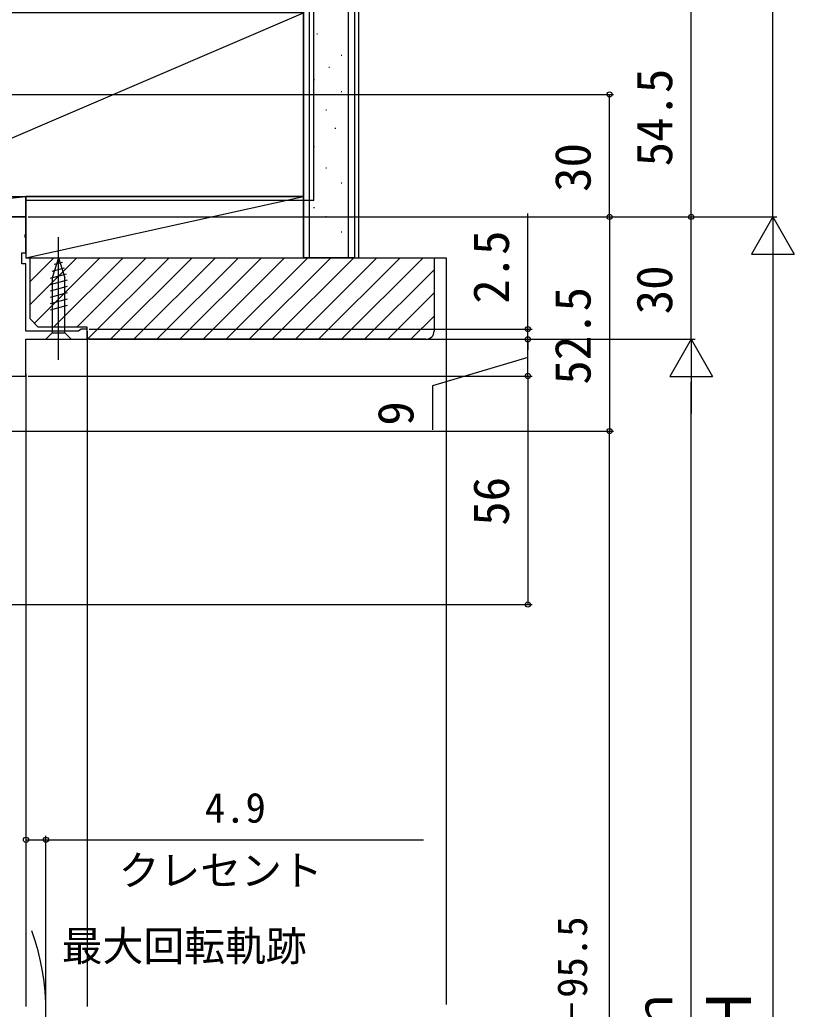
# Model space of a CAD drawing. Units: millimetres, scale not verified. Extents: x -525 to 525, y -783 to 779.
# Drawn here: x -20.5 to 169.3, y 107.9 to 350.4 of the extents above; entities that cross this region are included whole.
import ezdxf
from ezdxf.enums import TextEntityAlignment as Align

# ---------------------------------------------------------------- set-up
doc = ezdxf.new("R2010")
doc.units = ezdxf.units.MM
doc.header["$LTSCALE"] = 4
for name, color, linetype in [('0-2_YKK_11', 7, 'Continuous'), ('0-4_YKK_12', 2, 'Continuous'), ('0-5_YKK_13', 4, 'Continuous'), ('0-7_YKK_D', 6, 'Continuous'), ('0-9_YSS_K', 3, 'Continuous'), ('0-A_YSS_KE', 3, 'Continuous')]:
    doc.layers.add(name, color=color, linetype=linetype)
doc.styles.add('ＭＳ ゴシック', font='')
doc.styles.get('ＭＳ ゴシック').set_extended_font_data('MS Gothic')

msp = doc.modelspace()

# ---------------------------------------------------------------- linework, layer by layer
at = {"layer": '0-2_YKK_11'}
msp.add_lwpolyline([(-23.797, 263.099), (-18.997, 263.099), (-18.997, 272.099), (-3.997, 272.099), (-3.997, 274.599), (-5.497, 274.599), (-5.793, 274.349), (-6.089, 274.099), (-18.997, 274.099), (-18.997, 290.599), (-19.997, 290.599), (-19.997, 293.299), (-18.997, 293.299), (-18.997, 296.774), (-19.185, 297.164), (-19.185, 297.633), (-18.997, 298.023), (-18.997, 302.099), (-68.997, 302.099), (-68.997, 332.099), (-71.497, 332.099), (-71.497, 312.099)], dxfattribs=at)
at = {"layer": '0-4_YKK_12'}
for p, q in [((-3.997, 274.099), (-3.997, 108.599)), ((-18.997, 263.599), (-18.997, 108.599))]:
    msp.add_line(p, q, dxfattribs=at)
msp.add_arc((-74.097, 107.099), 60, 340.52878, 19.47122, dxfattribs=at)
at = {"layer": '0-5_YKK_13'}
for p, q in [((-10.997, 267.099), (-10.997, 297.099)), ((-10.997, 292.099), (-12.547, 287.183)), ((-10.997, 292.099), (-9.447, 287.183)), ((-9.607, 289.52), (-12.643, 288.706)), ((-10.059, 290.952), (-12.109, 290.402)), ((-9.156, 288.088), (-13.097, 287.032)), ((-8.897, 286.604), (-13.097, 285.479)), ((-12.547, 287.183), (-12.547, 273.649)), ((-9.447, 273.649), (-9.447, 287.183)), ((-8.897, 285.051), (-13.097, 283.926)), ((-8.897, 283.498), (-13.097, 282.373)), ((-8.897, 281.945), (-13.097, 280.82)), ((-8.897, 280.393), (-13.097, 279.267)), ((-14.097, 272.099), (-12.547, 273.649)), ((-14.097, 272.099), (-7.897, 272.099)), ((-12.547, 273.649), (-9.447, 273.649)), ((-7.897, 272.099), (-9.447, 273.649))]:
    msp.add_line(p, q, dxfattribs=at)
at = {"layer": '0-7_YKK_D'}
for p, q in [((164.003, 302.099), (164.003, 578.398)), ((144.003, 302.099), (144.003, 356.599)), ((-68.497, 332.099), (125.003, 332.099)), ((124.003, 302.099), (124.003, 332.099)), ((-18.497, 302.099), (165.003, 302.099)), ((-18.497, 302.099), (125.003, 302.099)), ((-18.497, 302.099), (145.003, 302.099)), ((-18.497, 302.099), (145.003, 302.099)), ((-18.497, 302.099), (165.003, 302.099)), ((-18.497, 302.099), (125.003, 302.099)), ((104.003, 274.599), (104.003, 302.926)), ((124.003, 302.099), (124.003, 249.6)), ((144.003, 272.099), (144.003, 302.099)), ((164.003, 302.099), (158.753, 293.005)), ((164.003, 302.099), (169.253, 293.005)), ((164.003, 302.099), (164.003, 283.912)), ((158.753, 293.005), (169.253, 293.005)), ((164.003, 291.599), (164.003, -77.401)), ((-3.497, 274.599), (105.003, 274.599)), ((104.003, 272.099), (104.003, 274.599)), ((-3.497, 272.099), (145.003, 272.099)), ((-3.497, 272.099), (145.003, 272.099)), ((-3.497, 272.099), (105.003, 272.099)), ((-3.497, 272.099), (105.003, 272.099)), ((104.003, 263.099), (104.003, 272.099)), ((104.003, 272.099), (104.003, 269.549)), ((144.003, 272.099), (138.753, 263.005)), ((144.003, 272.099), (149.253, 263.005)), ((144.003, 272.099), (144.003, 253.912)), ((-18.497, 263.099), (105.003, 263.099)), ((-18.497, 263.099), (105.003, 263.099)), ((104.003, 263.099), (104.003, 207.099)), ((138.753, 263.005), (149.253, 263.005)), ((144.003, -47.401), (144.003, 261.599)), ((-198.996, 249.6), (125.003, 249.6)), ((-198.996, 249.6), (125.003, 249.6)), ((124.003, -44.901), (124.003, 249.6)), ((-28.297, 207.099), (105.003, 207.099)), ((-14.097, 108.099), (-14.097, 150.442))]:
    msp.add_line(p, q, dxfattribs=at)
for points in [[(104.003, 267.599), (80.599, 260.705), (80.599, 249.887)], [(-18.997, 149.442), (-14.097, 149.442), (78.419, 149.442)]]:
    msp.add_lwpolyline(points, dxfattribs=at)
for centre in [(124.003, 332.099), (124.003, 302.099), (124.003, 302.099), (144.003, 302.099), (144.003, 302.099), (104.003, 274.599), (104.003, 272.099), (104.003, 272.099), (104.003, 263.099), (104.003, 263.099), (124.003, 249.6), (124.003, 249.6), (104.003, 207.099), (-18.997, 149.442), (-14.097, 149.442)]:
    msp.add_circle(centre, 0.637, dxfattribs=at)
at = {"layer": '0-9_YSS_K'}
for p, q in [((50.503, 292.099), (50.503, 662.101)), ((60.003, 292.099), (60.003, 662.101)), ((62.503, 662.101), (62.503, 292.099)), ((-55.997, 307.099), (49.003, 352.099)), ((52.234, 346.966), (52.434, 346.966)), ((58.202, 341.744), (58.402, 341.744)), ((55.218, 338.76), (55.418, 338.76)), ((51.488, 335.776), (51.688, 335.776)), ((58.202, 332.793), (58.402, 332.793)), ((54.472, 328.317), (54.672, 328.317)), ((56.71, 323.841), (56.91, 323.841)), ((51.488, 319.365), (51.688, 319.365)), ((54.472, 314.143), (54.672, 314.143)), ((58.202, 310.413), (58.402, 310.413)), ((-67.997, 307.099), (-18.997, 307.099)), ((-67.997, 302.099), (-18.997, 307.099)), ((-18.997, 302.099), (-18.997, 307.099)), ((-18.997, 292.099), (49.003, 307.099)), ((51.488, 304.429), (51.688, 304.429)), ((-67.997, 302.099), (-18.997, 302.099)), ((54.472, 302.207), (54.672, 302.207)), ((58.202, 298.477), (58.402, 298.477)), ((-17.997, 291.947), (-17.845, 292.099)), ((-17.997, 286.29), (-12.189, 292.099)), ((-17.997, 280.633), (-6.532, 292.099)), ((-16.936, 276.037), (-0.875, 292.099)), ((-12.218, 275.099), (4.782, 292.099)), ((-6.561, 275.099), (10.439, 292.099)), ((-3.904, 272.099), (16.096, 292.099)), ((1.753, 272.099), (21.753, 292.099)), ((7.409, 272.099), (27.409, 292.099)), ((13.066, 272.099), (33.066, 292.099)), ((18.723, 272.099), (38.723, 292.099)), ((24.38, 272.099), (44.38, 292.099)), ((30.037, 272.099), (50.037, 292.099)), ((35.694, 272.099), (55.694, 292.099)), ((41.351, 272.099), (61.351, 292.099)), ((47.007, 272.099), (67.007, 292.099)), ((52.664, 272.099), (72.664, 292.099)), ((58.321, 272.099), (78.321, 292.099)), ((63.978, 272.099), (81.003, 289.123)), ((69.635, 272.099), (81.003, 283.467)), ((75.292, 272.099), (81.003, 277.81))]:
    msp.add_line(p, q, dxfattribs=at)
msp.add_lwpolyline([(-18.997, 292.099), (49.003, 292.099), (49.003, 307.099), (-18.997, 307.099)], close=True, dxfattribs=at)
msp.add_lwpolyline([(81.003, 292.099), (84.003, 292.099), (84.003, 109.099)], dxfattribs=at)
at = {"layer": '0-A_YSS_KE'}
for p, q in [((49.003, 662.101), (49.003, 292.099)), ((51.502, 306.099), (51.502, 662.101)), ((51.502, 306.099), (-18.997, 306.099))]:
    msp.add_line(p, q, dxfattribs=at)
for points in [[(61.503, 662.101), (61.503, 292.099), (49.003, 292.099)], [(-17.997, 292.099), (81.003, 292.099), (81.003, 274.099)], [(79.003, 272.099), (-3.997, 272.099), (-3.997, 275.099), (-15.997, 275.099), (-17.997, 277.099), (-17.997, 292.099)]]:
    msp.add_lwpolyline(points, dxfattribs=at)
msp.add_lwpolyline([(49.003, 307.099), (49.003, 352.099), (-55.997, 352.099), (-55.997, 307.099)], close=True, dxfattribs=at)
msp.add_arc((79.003, 274.099), 2, 270.00001, 359.99999, dxfattribs=at)

# ---------------------------------------------------------------- texts
at = {"layer": '0-7_YKK_D', "style": 'ＭＳ ゴシック'}
for s, height, p in [('54.5', 8.798, (142.003, 314.485)), ('30', 8.798, (122.003, 308.235)), ('2.5', 8.798, (102.003, 280.812)), ('30', 8.798, (142.003, 278.235)), ('52.5', 8.798, (122.003, 260.986)), ('9', 8.798, (78.599, 250.932)), ('56', 8.798, (102.003, 226.405)), ('有効開口＝Ｈ－95.5', 7.331, (120.696, 40.701)), ('ｈ', 8.798, (142.003, 101.576)), ('Ｈ', 11, (162.003, 98.746))]:
    msp.add_text(s, height=height, rotation=90, dxfattribs=at).set_placement(p, align=Align.BOTTOM_LEFT)
for s, p in [('4.9', (24.828, 151.442)), ('クレセント', (3.72, 136.079)), ('最大回転軌跡', (-10.229, 117.537))]:
    msp.add_text(s, height=7.331, dxfattribs=at).set_placement(p, align=Align.BOTTOM_LEFT)

doc.saveas('drawing.dxf')
